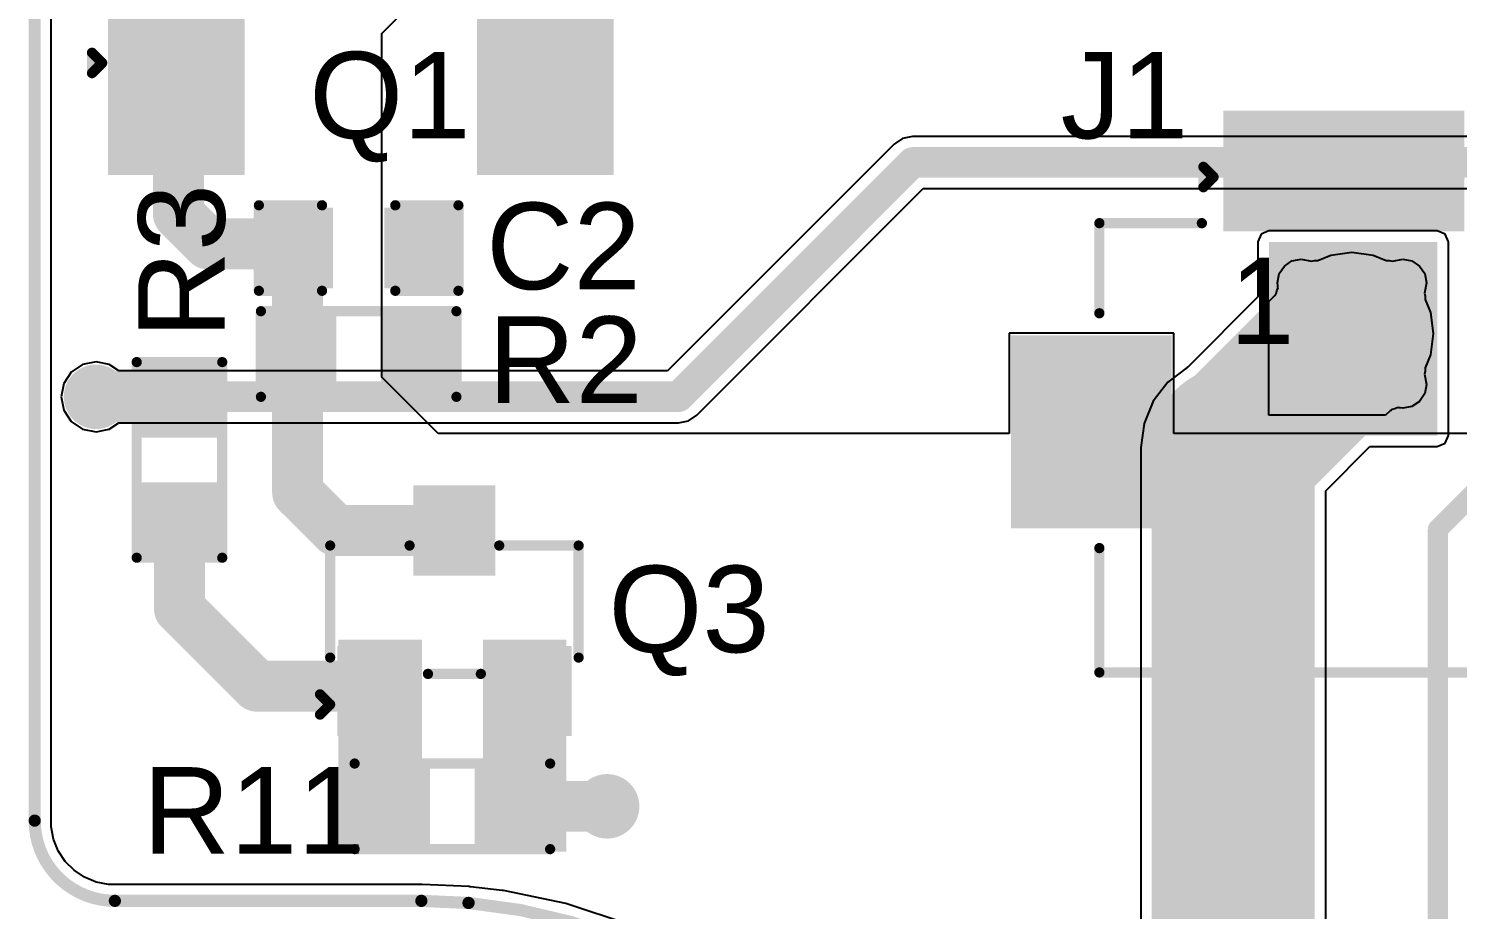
# Model space of a CAD drawing. Header units: millimetres. Extents: x -3 to 5381, y -54 to 5355.
# Drawn here: x -3.08 to 14.75, y -25.06 to -14.08 of the extents above; entities that cross this region are included whole.
import ezdxf

# ---------------------------------------------------------------- set-up
doc = ezdxf.new("R2010")
doc.units = ezdxf.units.MM
for name, color, linetype in [('BottomLayer', 5, 'Continuous'), ('BottomSolder', 6, 'Continuous'), ('Mechanical2', 216, 'Continuous'), ('TopLayer', 1, 'Continuous'), ('TopOverlay', 2, 'Continuous'), ('TopPaste', 8, 'Continuous'), ('TopSolder', 216, 'Continuous'), ('ViaHoleLayer', 16, 'Continuous')]:
    doc.layers.add(name, color=color, linetype=linetype)
doc.styles.add('Arial', font='arial.ttf', dxfattribs={"height": 0.2})

# ---------------------------------------------------------------- blocks, each defined once
blk = doc.blocks.new('R___0603_16')
at = {"layer": 'TopLayer'}
for points in [[(-0.381, 0.4445), (-0.381, -0.4445), (-1.143, -0.4445), (-1.143, 0.4445)], [(1.143, 0.4445), (1.143, -0.4445), (0.381, -0.4445), (0.381, 0.4445)]]:
    blk.add_hatch(color=1, dxfattribs=at).paths.add_polyline_path(points)
at = {"layer": 'TopPaste'}
for points in [[(-0.381, 0.4445), (-0.381, -0.4445), (-1.143, -0.4445), (-1.143, 0.4445)], [(1.143, 0.4445), (1.143, -0.4445), (0.381, -0.4445), (0.381, 0.4445)]]:
    blk.add_hatch(color=8, dxfattribs=at).paths.add_polyline_path(points)
at = {"layer": 'TopSolder'}
for points in [[(-0.2794, 0.5461), (-0.2794, -0.5461), (-1.2446, -0.5461), (-1.2446, 0.5461)], [(1.2446, 0.5461), (1.2446, -0.5461), (0.2794, -0.5461), (0.2794, 0.5461)]]:
    blk.add_hatch(color=216, dxfattribs=at).paths.add_polyline_path(points)
at = {"layer": 'TopOverlay', "const_width": 0.127}
for points in [[(-1.2192, -0.5334), (-1.2192, 0.5334)], [(-1.2192, 0.5334), (1.2192, 0.5334)], [(1.2192, -0.5334), (1.2192, 0.5334)], [(-1.2192, -0.5334), (1.2192, -0.5334)]]:
    blk.add_lwpolyline(points, dxfattribs=at)
at = {"layer": 'TopOverlay', "const_width": 0.0635}
for points in [[(-1.25095, 0.5334, 1), (-1.18745, 0.5334, 1)], [(-1.25095, 0.5334, 1), (-1.18745, 0.5334, 1)], [(1.18745, 0.5334, 1), (1.25095, 0.5334, 1)], [(1.18745, 0.5334, 1), (1.25095, 0.5334, 1)], [(-1.25095, -0.5334, 1), (-1.18745, -0.5334, 1)], [(-1.25095, -0.5334, 1), (-1.18745, -0.5334, 1)], [(1.18745, -0.5334, 1), (1.25095, -0.5334, 1)], [(1.18745, -0.5334, 1), (1.25095, -0.5334, 1)]]:
    blk.add_lwpolyline(points, format="xyb", close=True, dxfattribs=at)
blk = doc.blocks.new('R___0603_24')
at = {"layer": 'TopLayer'}
for points in [[(-0.381, 0.4445), (-0.381, -0.4445), (-1.143, -0.4445), (-1.143, 0.4445)], [(1.143, 0.4445), (1.143, -0.4445), (0.381, -0.4445), (0.381, 0.4445)]]:
    blk.add_hatch(color=1, dxfattribs=at).paths.add_polyline_path(points)
at = {"layer": 'TopPaste'}
for points in [[(-0.381, 0.4445), (-0.381, -0.4445), (-1.143, -0.4445), (-1.143, 0.4445)], [(1.143, 0.4445), (1.143, -0.4445), (0.381, -0.4445), (0.381, 0.4445)]]:
    blk.add_hatch(color=8, dxfattribs=at).paths.add_polyline_path(points)
at = {"layer": 'TopSolder'}
for points in [[(-0.2794, 0.5461), (-0.2794, -0.5461), (-1.2446, -0.5461), (-1.2446, 0.5461)], [(1.2446, 0.5461), (1.2446, -0.5461), (0.2794, -0.5461), (0.2794, 0.5461)]]:
    blk.add_hatch(color=216, dxfattribs=at).paths.add_polyline_path(points)
at = {"layer": 'TopOverlay', "const_width": 0.127}
for points in [[(-1.2192, -0.5334), (-1.2192, 0.5334)], [(1.2192, 0.5334), (-1.2192, 0.5334)], [(1.2192, -0.5334), (1.2192, 0.5334)], [(1.2192, -0.5334), (-1.2192, -0.5334)]]:
    blk.add_lwpolyline(points, dxfattribs=at)
at = {"layer": 'TopOverlay', "const_width": 0.0635}
for points in [[(-1.25095, 0.5334, 1), (-1.18745, 0.5334, 1)], [(-1.25095, 0.5334, 1), (-1.18745, 0.5334, 1)], [(1.18745, 0.5334, 1), (1.25095, 0.5334, 1)], [(1.18745, 0.5334, 1), (1.25095, 0.5334, 1)], [(-1.25095, -0.5334, 1), (-1.18745, -0.5334, 1)], [(-1.25095, -0.5334, 1), (-1.18745, -0.5334, 1)], [(1.18745, -0.5334, 1), (1.25095, -0.5334, 1)], [(1.18745, -0.5334, 1), (1.25095, -0.5334, 1)]]:
    blk.add_lwpolyline(points, format="xyb", close=True, dxfattribs=at)
blk = doc.blocks.new('R___0603_25')
at = {"layer": 'TopLayer'}
for points in [[(-0.381, 0.4445), (-0.381, -0.4445), (-1.143, -0.4445), (-1.143, 0.4445)], [(1.143, 0.4445), (1.143, -0.4445), (0.381, -0.4445), (0.381, 0.4445)]]:
    blk.add_hatch(color=1, dxfattribs=at).paths.add_polyline_path(points)
at = {"layer": 'TopPaste'}
for points in [[(-0.381, 0.4445), (-0.381, -0.4445), (-1.143, -0.4445), (-1.143, 0.4445)], [(1.143, 0.4445), (1.143, -0.4445), (0.381, -0.4445), (0.381, 0.4445)]]:
    blk.add_hatch(color=8, dxfattribs=at).paths.add_polyline_path(points)
at = {"layer": 'TopSolder'}
for points in [[(-0.2794, 0.5461), (-0.2794, -0.5461), (-1.2446, -0.5461), (-1.2446, 0.5461)], [(1.2446, 0.5461), (1.2446, -0.5461), (0.2794, -0.5461), (0.2794, 0.5461)]]:
    blk.add_hatch(color=216, dxfattribs=at).paths.add_polyline_path(points)
at = {"layer": 'TopOverlay', "const_width": 0.127}
for points in [[(-1.2192, -0.5334), (-1.2192, 0.5334)], [(-1.2192, 0.5334), (1.2192, 0.5334)], [(1.2192, -0.5334), (1.2192, 0.5334)], [(-1.2192, -0.5334), (1.2192, -0.5334)]]:
    blk.add_lwpolyline(points, dxfattribs=at)
at = {"layer": 'TopOverlay', "const_width": 0.0635}
for points in [[(-1.25095, 0.5334, 1), (-1.18745, 0.5334, 1)], [(-1.25095, 0.5334, 1), (-1.18745, 0.5334, 1)], [(1.18745, 0.5334, 1), (1.25095, 0.5334, 1)], [(1.18745, 0.5334, 1), (1.25095, 0.5334, 1)], [(-1.25095, -0.5334, 1), (-1.18745, -0.5334, 1)], [(-1.25095, -0.5334, 1), (-1.18745, -0.5334, 1)], [(1.18745, -0.5334, 1), (1.25095, -0.5334, 1)], [(1.18745, -0.5334, 1), (1.25095, -0.5334, 1)]]:
    blk.add_lwpolyline(points, format="xyb", close=True, dxfattribs=at)
blk = doc.blocks.new('SOT_23_27')
at = {"layer": 'TopLayer'}
for points in [[(-0.41, 1.46), (0.41, 1.46), (0.41, 0.54), (-0.41, 0.54)], [(-1.36, -0.54), (-0.54, -0.54), (-0.54, -1.46), (-1.36, -1.46)], [(0.54, -0.54), (1.36, -0.54), (1.36, -1.46), (0.54, -1.46)]]:
    blk.add_hatch(color=1, dxfattribs=at).paths.add_polyline_path(points)
at = {"layer": 'TopPaste'}
for points in [[(-0.41, 1.46), (0.41, 1.46), (0.41, 0.54), (-0.41, 0.54)], [(-1.36, -0.54), (-0.54, -0.54), (-0.54, -1.46), (-1.36, -1.46)], [(0.54, -0.54), (1.36, -0.54), (1.36, -1.46), (0.54, -1.46)]]:
    blk.add_hatch(color=8, dxfattribs=at).paths.add_polyline_path(points)
at = {"layer": 'TopSolder'}
for points in [[(-0.512, 1.562), (0.512, 1.562), (0.512, 0.438), (-0.512, 0.438)], [(-1.462, -0.438), (-0.438, -0.438), (-0.438, -1.562), (-1.462, -1.562)], [(0.438, -0.438), (1.462, -0.438), (1.462, -1.562), (0.438, -1.562)]]:
    blk.add_hatch(color=216, dxfattribs=at).paths.add_polyline_path(points)
at = {"layer": 'TopOverlay', "const_width": 0.127}
for points in [[(-1.549, -0.584), (-1.549, 0.813)], [(-1.549, 0.813), (-0.559, 0.813)], [(0.559, 0.813), (1.549, 0.813)], [(1.549, -0.584), (1.549, 0.813)], [(-0.33, -0.787), (0.33, -0.787)], [(-1.676, -1.041), (-1.549, -1.168)], [(-1.676, -1.295), (-1.676, -1.041)], [(-1.676, -1.295), (-1.549, -1.168)]]:
    blk.add_lwpolyline(points, dxfattribs=at)
at = {"layer": 'TopOverlay', "const_width": 0.0635}
for points in [[(-1.581, 0.813, 1), (-1.518, 0.813, 1)], [(-1.581, 0.813, 1), (-1.518, 0.813, 1)], [(-0.591, 0.813, 1), (-0.527, 0.813, 1)], [(0.527, 0.813, 1), (0.591, 0.813, 1)], [(1.518, 0.813, 1), (1.581, 0.813, 1)], [(1.518, 0.813, 1), (1.581, 0.813, 1)], [(-1.581, -0.584, 1), (-1.518, -0.584, 1)], [(1.518, -0.584, 1), (1.581, -0.584, 1)], [(-0.362, -0.787, 1), (-0.298, -0.787, 1)], [(0.298, -0.787, 1), (0.362, -0.787, 1)], [(-1.708, -1.041, 1), (-1.645, -1.041, 1)], [(-1.708, -1.041, 1), (-1.645, -1.041, 1)], [(-1.708, -1.295, 1), (-1.645, -1.295, 1)], [(-1.708, -1.295, 1), (-1.645, -1.295, 1)], [(-1.581, -1.168, 1), (-1.518, -1.168, 1)], [(-1.581, -1.168, 1), (-1.518, -1.168, 1)]]:
    blk.add_lwpolyline(points, format="xyb", close=True, dxfattribs=at)
blk = doc.blocks.new('TO_252_2L_29')
at = {"layer": 'TopLayer'}
for points in [[(-3.5, 6.95), (3.5, 6.95), (3.5, -0.05), (-3.5, -0.05)], [(-3.05, -2.2), (-1.55, -2.2), (-1.55, -4.7), (-3.05, -4.7)], [(1.55, -2.2), (3.05, -2.2), (3.05, -4.7), (1.55, -4.7)]]:
    blk.add_hatch(color=1, dxfattribs=at).paths.add_polyline_path(points)
at = {"layer": 'TopPaste'}
for points in [[(-3.5, 6.95), (3.5, 6.95), (3.5, -0.05), (-3.5, -0.05)], [(-3.05, -2.2), (-1.55, -2.2), (-1.55, -4.7), (-3.05, -4.7)], [(1.55, -2.2), (3.05, -2.2), (3.05, -4.7), (1.55, -4.7)]]:
    blk.add_hatch(color=8, dxfattribs=at).paths.add_polyline_path(points)
at = {"layer": 'TopSolder'}
for points in [[(-3.602, 7.052), (3.602, 7.052), (3.602, -0.152), (-3.602, -0.152)], [(-3.152, -2.098), (-1.448, -2.098), (-1.448, -4.802), (-3.152, -4.802)], [(1.448, -2.098), (3.152, -2.098), (3.152, -4.802), (1.448, -4.802)]]:
    blk.add_hatch(color=216, dxfattribs=at).paths.add_polyline_path(points)
at = {"layer": 'TopOverlay', "const_width": 0.127}
for points in [[(-3.308, -1.457), (-3.308, -0.203)], [(3.329, -1.563), (3.329, -0.227)], [(-3.308, -1.457), (-2.794, -1.457)], [(-1.422, -1.626), (1.346, -1.626)], [(2.794, -1.563), (3.329, -1.563)], [(-3.353, -3.277), (-3.226, -3.404)], [(-3.353, -3.531), (-3.353, -3.277)], [(-3.353, -3.531), (-3.226, -3.404)]]:
    blk.add_lwpolyline(points, dxfattribs=at)
at = {"layer": 'TopOverlay', "const_width": 0.0635}
for points in [[(-3.339, -0.203, 1), (-3.276, -0.203, 1)], [(3.297, -0.227, 1), (3.36, -0.227, 1)], [(-3.339, -1.457, 1), (-3.276, -1.457, 1)], [(-3.339, -1.457, 1), (-3.276, -1.457, 1)], [(-2.826, -1.457, 1), (-2.762, -1.457, 1)], [(-1.454, -1.626, 1), (-1.391, -1.626, 1)], [(1.314, -1.626, 1), (1.378, -1.626, 1)], [(2.762, -1.563, 1), (2.826, -1.563, 1)], [(3.297, -1.563, 1), (3.36, -1.563, 1)], [(3.297, -1.563, 1), (3.36, -1.563, 1)], [(-3.385, -3.277, 1), (-3.321, -3.277, 1)], [(-3.385, -3.277, 1), (-3.321, -3.277, 1)], [(-3.258, -3.404, 1), (-3.194, -3.404, 1)], [(-3.258, -3.404, 1), (-3.194, -3.404, 1)], [(-3.385, -3.531, 1), (-3.321, -3.531, 1)], [(-3.385, -3.531, 1), (-3.321, -3.531, 1)]]:
    blk.add_lwpolyline(points, format="xyb", close=True, dxfattribs=at)
blk = doc.blocks.new('FH12_30S_0_5SH_55__49')
at = {"layer": 'TopLayer'}
for points in [[(-7.4, 0.975), (-7.4, 2.275), (-7.1, 2.275), (-7.1, 0.975)], [(-6.9, 0.975), (-6.9, 2.275), (-6.6, 2.275), (-6.6, 0.975)], [(-6.4, 0.975), (-6.4, 2.275), (-6.1, 2.275), (-6.1, 0.975)], [(-5.9, 0.975), (-5.9, 2.275), (-5.6, 2.275), (-5.6, 0.975)], [(-5.4, 0.975), (-5.4, 2.275), (-5.1, 2.275), (-5.1, 0.975)], [(-4.9, 0.975), (-4.9, 2.275), (-4.6, 2.275), (-4.6, 0.975)], [(-10.05, -0.525), (-8.25, -0.525), (-8.25, -2.725), (-10.05, -2.725)]]:
    blk.add_hatch(color=1, dxfattribs=at).paths.add_polyline_path(points)
at = {"layer": 'TopPaste'}
blk.add_hatch(color=8, dxfattribs=at).paths.add_polyline_path([(-10.05, -0.525), (-8.25, -0.525), (-8.25, -2.725), (-10.05, -2.725)])
at = {"layer": 'TopSolder'}
for points in [[(-7.502, 0.873), (-7.502, 2.377), (-6.998, 2.377), (-6.998, 0.873)], [(-7.002, 0.873), (-7.002, 2.377), (-6.498, 2.377), (-6.498, 0.873)], [(-6.502, 0.873), (-6.502, 2.377), (-5.998, 2.377), (-5.998, 0.873)], [(-6.002, 0.873), (-6.002, 2.377), (-5.498, 2.377), (-5.498, 0.873)], [(-5.502, 0.873), (-5.502, 2.377), (-4.998, 2.377), (-4.998, 0.873)], [(-5.002, 0.873), (-5.002, 2.377), (-4.498, 2.377), (-4.498, 0.873)], [(-10.152, -0.423), (-8.148, -0.423), (-8.148, -2.827), (-10.152, -2.827)]]:
    blk.add_hatch(color=216, dxfattribs=at).paths.add_polyline_path(points)
at = {"layer": 'TopOverlay', "const_width": 0.127}
for points in [[(-7.753, 1.423), (-7.753, 1.677)], [(-7.753, 1.677), (-7.626, 1.55)], [(-7.753, 1.423), (-7.626, 1.55)], [(-9.05, -0.148), (-9.05, 0.975)], [(-9.05, 0.975), (-7.772, 0.975)], [(-9.05, -4.625), (-9.05, -3.075)], [(-9.05, -4.625), (9.05, -4.625)]]:
    blk.add_lwpolyline(points, dxfattribs=at)
at = {"layer": 'TopOverlay', "const_width": 0.0635}
for points in [[(-7.785, 1.677, 1), (-7.721, 1.677, 1)], [(-7.785, 1.677, 1), (-7.721, 1.677, 1)], [(-7.658, 1.55, 1), (-7.594, 1.55, 1)], [(-7.658, 1.55, 1), (-7.594, 1.55, 1)], [(-7.785, 1.423, 1), (-7.721, 1.423, 1)], [(-7.785, 1.423, 1), (-7.721, 1.423, 1)], [(-9.082, 0.975, 1), (-9.018, 0.975, 1)], [(-9.082, 0.975, 1), (-9.018, 0.975, 1)], [(-7.804, 0.975, 1), (-7.74, 0.975, 1)], [(-9.082, -0.148, 1), (-9.018, -0.148, 1)], [(-9.082, -3.075, 1), (-9.018, -3.075, 1)], [(-9.082, -4.625, 1), (-9.018, -4.625, 1)], [(-9.082, -4.625, 1), (-9.018, -4.625, 1)]]:
    blk.add_lwpolyline(points, format="xyb", close=True, dxfattribs=at)
at = {"layer": 'TopOverlay'}
blk.add_text('1', height=1.079, rotation=360, dxfattribs=at).set_placement((-7.423, -0.533))
blk = doc.blocks.new('C___0603_50')
at = {"layer": 'TopLayer'}
for points in [[(-0.381, 0.445), (-0.381, -0.445), (-1.143, -0.445), (-1.143, 0.445)], [(1.143, 0.445), (1.143, -0.445), (0.381, -0.445), (0.381, 0.445)]]:
    blk.add_hatch(color=1, dxfattribs=at).paths.add_polyline_path(points)
at = {"layer": 'TopPaste'}
for points in [[(-0.381, 0.445), (-0.381, -0.445), (-1.143, -0.445), (-1.143, 0.445)], [(1.143, 0.445), (1.143, -0.445), (0.381, -0.445), (0.381, 0.445)]]:
    blk.add_hatch(color=8, dxfattribs=at).paths.add_polyline_path(points)
at = {"layer": 'TopSolder'}
for points in [[(-0.321, 0.504), (-0.321, -0.504), (-1.203, -0.504), (-1.203, 0.504)], [(1.203, 0.504), (1.203, -0.504), (0.321, -0.504), (0.321, 0.504)]]:
    blk.add_hatch(color=216, dxfattribs=at).paths.add_polyline_path(points)
at = {"layer": 'TopOverlay', "const_width": 0.127}
for points in [[(-1.245, -0.533), (-1.245, 0.533)], [(-1.245, 0.533), (-0.457, 0.533)], [(0.457, 0.533), (1.245, 0.533)], [(1.245, -0.533), (1.245, 0.533)], [(-1.245, -0.533), (-0.457, -0.533)], [(0.457, -0.533), (1.245, -0.533)]]:
    blk.add_lwpolyline(points, dxfattribs=at)
at = {"layer": 'TopOverlay', "const_width": 0.0635}
for points in [[(-1.276, 0.533, 1), (-1.213, 0.533, 1)], [(-1.276, 0.533, 1), (-1.213, 0.533, 1)], [(-0.489, 0.533, 1), (-0.425, 0.533, 1)], [(0.425, 0.533, 1), (0.489, 0.533, 1)], [(1.213, 0.533, 1), (1.276, 0.533, 1)], [(1.213, 0.533, 1), (1.276, 0.533, 1)], [(-1.276, -0.533, 1), (-1.213, -0.533, 1)], [(-1.276, -0.533, 1), (-1.213, -0.533, 1)], [(-0.489, -0.533, 1), (-0.425, -0.533, 1)], [(0.425, -0.533, 1), (0.489, -0.533, 1)], [(1.213, -0.533, 1), (1.276, -0.533, 1)], [(1.213, -0.533, 1), (1.276, -0.533, 1)]]:
    blk.add_lwpolyline(points, format="xyb", close=True, dxfattribs=at)

msp = doc.modelspace()

# ---------------------------------------------------------------- hatches: boundary and pattern name
at = {"layer": 'BottomLayer'}
msp.add_hatch(color=5, dxfattribs=at).paths.add_polyline_path([(12.395, -19.152), (14.495, -19.152), (14.495, -16.739), (12.395, -16.739)])
h = msp.add_hatch(color=5, dxfattribs=at)
edge = h.paths.add_edge_path()
edge.add_arc((12.795, -17.247), 0.3, 0, 360)
h = msp.add_hatch(color=5, dxfattribs=at)
edge = h.paths.add_edge_path()
edge.add_arc((13.43, -17.247), 0.3, 0, 360)
h = msp.add_hatch(color=5, dxfattribs=at)
edge = h.paths.add_edge_path()
edge.add_arc((14.065, -17.247), 0.3, 0, 360)
h = msp.add_hatch(color=5, dxfattribs=at)
edge = h.paths.add_edge_path()
edge.add_arc((12.795, -17.882), 0.3, 0, 360)
h = msp.add_hatch(color=5, dxfattribs=at)
edge = h.paths.add_edge_path()
edge.add_arc((13.43, -17.882), 0.3, 0, 360)
h = msp.add_hatch(color=5, dxfattribs=at)
edge = h.paths.add_edge_path()
edge.add_arc((14.065, -17.882), 0.3, 0, 360)
h = msp.add_hatch(color=5, dxfattribs=at)
edge = h.paths.add_edge_path()
edge.add_arc((12.795, -18.517), 0.3, 0, 360)
h = msp.add_hatch(color=5, dxfattribs=at)
edge = h.paths.add_edge_path()
edge.add_arc((13.43, -18.517), 0.3, 0, 360)
h = msp.add_hatch(color=5, dxfattribs=at)
edge = h.paths.add_edge_path()
edge.add_arc((14.065, -18.517), 0.3, 0, 360)
h = msp.add_hatch(color=5, dxfattribs=at)
edge = h.paths.add_edge_path()
edge.add_arc((-2.235, -18.669), 0.3, 0, 360)
h = msp.add_hatch(color=5, dxfattribs=at)
edge = h.paths.add_edge_path()
edge.add_arc((4.14, -23.774), 0.3, 0, 360)
at = {"layer": 'BottomSolder'}
h = msp.add_hatch(color=6, dxfattribs=at)
edge = h.paths.add_edge_path()
edge.add_arc((12.795, -17.247), 0.402, 0, 360)
h = msp.add_hatch(color=6, dxfattribs=at)
edge = h.paths.add_edge_path()
edge.add_arc((13.43, -17.247), 0.402, 0, 360)
h = msp.add_hatch(color=6, dxfattribs=at)
edge = h.paths.add_edge_path()
edge.add_arc((14.065, -17.247), 0.402, 0, 360)
h = msp.add_hatch(color=6, dxfattribs=at)
edge = h.paths.add_edge_path()
edge.add_arc((12.795, -17.882), 0.402, 0, 360)
h = msp.add_hatch(color=6, dxfattribs=at)
edge = h.paths.add_edge_path()
edge.add_arc((13.43, -17.882), 0.402, 0, 360)
h = msp.add_hatch(color=6, dxfattribs=at)
edge = h.paths.add_edge_path()
edge.add_arc((14.065, -17.882), 0.402, 0, 360)
h = msp.add_hatch(color=6, dxfattribs=at)
edge = h.paths.add_edge_path()
edge.add_arc((12.795, -18.517), 0.402, 0, 360)
h = msp.add_hatch(color=6, dxfattribs=at)
edge = h.paths.add_edge_path()
edge.add_arc((13.43, -18.517), 0.402, 0, 360)
h = msp.add_hatch(color=6, dxfattribs=at)
edge = h.paths.add_edge_path()
edge.add_arc((14.065, -18.517), 0.402, 0, 360)
h = msp.add_hatch(color=6, dxfattribs=at)
edge = h.paths.add_edge_path()
edge.add_arc((-2.235, -18.669), 0.402, 0, 360)
h = msp.add_hatch(color=6, dxfattribs=at)
edge = h.paths.add_edge_path()
edge.add_arc((4.14, -23.774), 0.402, 0, 360)
at = {"layer": 'TopLayer'}
h = msp.add_hatch(color=1, dxfattribs=at)
edge = h.paths.add_edge_path()
edge.add_arc((12.795, -17.247), 0.3, 0, 360)
h = msp.add_hatch(color=1, dxfattribs=at)
edge = h.paths.add_edge_path()
edge.add_arc((13.43, -17.247), 0.3, 0, 360)
h = msp.add_hatch(color=1, dxfattribs=at)
edge = h.paths.add_edge_path()
edge.add_arc((14.065, -17.247), 0.3, 0, 360)
h = msp.add_hatch(color=1, dxfattribs=at)
edge = h.paths.add_edge_path()
edge.add_arc((12.795, -17.882), 0.3, 0, 360)
h = msp.add_hatch(color=1, dxfattribs=at)
edge = h.paths.add_edge_path()
edge.add_arc((13.43, -17.882), 0.3, 0, 360)
h = msp.add_hatch(color=1, dxfattribs=at)
edge = h.paths.add_edge_path()
edge.add_arc((14.065, -17.882), 0.3, 0, 360)
h = msp.add_hatch(color=1, dxfattribs=at)
edge = h.paths.add_edge_path()
edge.add_arc((12.795, -18.517), 0.3, 0, 360)
h = msp.add_hatch(color=1, dxfattribs=at)
edge = h.paths.add_edge_path()
edge.add_arc((13.43, -18.517), 0.3, 0, 360)
h = msp.add_hatch(color=1, dxfattribs=at)
edge = h.paths.add_edge_path()
edge.add_arc((14.065, -18.517), 0.3, 0, 360)
h = msp.add_hatch(color=1, dxfattribs=at)
edge = h.paths.add_edge_path()
edge.add_arc((-2.235, -18.669), 0.3, 0, 360)
for points in [[(1.829, -21.698), (0.787, -21.698), (0.787, -24.34), (1.829, -24.34)], [(2.591, -24.34), (3.632, -24.34), (3.632, -21.698), (2.591, -21.698)]]:
    msp.add_hatch(color=1, dxfattribs=at).paths.add_polyline_path(points)
h = msp.add_hatch(color=1, dxfattribs=at)
edge = h.paths.add_edge_path()
edge.add_arc((4.14, -23.774), 0.3, 0, 360)
at = {"layer": 'TopSolder'}
h = msp.add_hatch(color=216, dxfattribs=at)
edge = h.paths.add_edge_path()
edge.add_arc((12.795, -17.247), 0.402, 0, 360)
h = msp.add_hatch(color=216, dxfattribs=at)
edge = h.paths.add_edge_path()
edge.add_arc((13.43, -17.247), 0.402, 0, 360)
h = msp.add_hatch(color=216, dxfattribs=at)
edge = h.paths.add_edge_path()
edge.add_arc((14.065, -17.247), 0.402, 0, 360)
h = msp.add_hatch(color=216, dxfattribs=at)
edge = h.paths.add_edge_path()
edge.add_arc((12.795, -17.882), 0.402, 0, 360)
h = msp.add_hatch(color=216, dxfattribs=at)
edge = h.paths.add_edge_path()
edge.add_arc((13.43, -17.882), 0.402, 0, 360)
h = msp.add_hatch(color=216, dxfattribs=at)
edge = h.paths.add_edge_path()
edge.add_arc((14.065, -17.882), 0.402, 0, 360)
h = msp.add_hatch(color=216, dxfattribs=at)
edge = h.paths.add_edge_path()
edge.add_arc((12.795, -18.517), 0.402, 0, 360)
h = msp.add_hatch(color=216, dxfattribs=at)
edge = h.paths.add_edge_path()
edge.add_arc((13.43, -18.517), 0.402, 0, 360)
h = msp.add_hatch(color=216, dxfattribs=at)
edge = h.paths.add_edge_path()
edge.add_arc((14.065, -18.517), 0.402, 0, 360)
h = msp.add_hatch(color=216, dxfattribs=at)
edge = h.paths.add_edge_path()
edge.add_arc((-2.235, -18.669), 0.402, 0, 360)
h = msp.add_hatch(color=216, dxfattribs=at)
edge = h.paths.add_edge_path()
edge.add_arc((4.14, -23.774), 0.402, 0, 360)
at = {"layer": 'ViaHoleLayer'}
h = msp.add_hatch(color=16, dxfattribs=at)
edge = h.paths.add_edge_path()
edge.add_arc((12.795, -17.247), 0.15, 0, 360)
h = msp.add_hatch(color=16, dxfattribs=at)
edge = h.paths.add_edge_path()
edge.add_arc((13.43, -17.247), 0.15, 0, 360)
h = msp.add_hatch(color=16, dxfattribs=at)
edge = h.paths.add_edge_path()
edge.add_arc((14.065, -17.247), 0.15, 0, 360)
h = msp.add_hatch(color=16, dxfattribs=at)
edge = h.paths.add_edge_path()
edge.add_arc((12.795, -17.882), 0.15, 0, 360)
h = msp.add_hatch(color=16, dxfattribs=at)
edge = h.paths.add_edge_path()
edge.add_arc((13.43, -17.882), 0.15, 0, 360)
h = msp.add_hatch(color=16, dxfattribs=at)
edge = h.paths.add_edge_path()
edge.add_arc((14.065, -17.882), 0.15, 0, 360)
h = msp.add_hatch(color=16, dxfattribs=at)
edge = h.paths.add_edge_path()
edge.add_arc((-2.235, -18.669), 0.15, 0, 360)
h = msp.add_hatch(color=16, dxfattribs=at)
edge = h.paths.add_edge_path()
edge.add_arc((12.795, -18.517), 0.15, 0, 360)
h = msp.add_hatch(color=16, dxfattribs=at)
edge = h.paths.add_edge_path()
edge.add_arc((13.43, -18.517), 0.15, 0, 360)
h = msp.add_hatch(color=16, dxfattribs=at)
edge = h.paths.add_edge_path()
edge.add_arc((14.065, -18.517), 0.15, 0, 360)
h = msp.add_hatch(color=16, dxfattribs=at)
edge = h.paths.add_edge_path()
edge.add_arc((4.14, -23.774), 0.15, 0, 360)

# ---------------------------------------------------------------- linework, layer by layer
at = {"layer": 'BottomLayer'}
for p, q in [((-2.796, -23.952), (-2.796, -13.006)), ((7.826, -15.449), (7.721, -15.519)), ((7.95, -15.424), (7.826, -15.449)), ((23.47, -15.424), (7.95, -15.424)), ((7.721, -15.519), (4.895, -18.345)), ((5.258, -18.898), (8.084, -16.072)), ((8.084, -16.072), (23.336, -16.072)), ((12.298, -16.642), (12.258, -16.739)), ((12.258, -16.739), (12.258, -17.425)), ((12.395, -16.602), (12.298, -16.642)), ((14.495, -16.602), (12.395, -16.602)), ((14.593, -16.642), (14.495, -16.602)), ((14.633, -16.739), (14.593, -16.642)), ((14.633, -19.152), (14.633, -16.739)), ((13.005, -16.97), (13.168, -16.903)), ((13.168, -16.903), (13.43, -16.868)), ((13.43, -16.868), (13.693, -16.903)), ((13.693, -16.903), (13.856, -16.97)), ((12.523, -17.134), (12.587, -17.039)), ((12.587, -17.039), (12.682, -16.975)), ((12.682, -16.975), (12.795, -16.952)), ((12.795, -16.952), (12.926, -16.978)), ((12.926, -16.978), (12.965, -16.97)), ((12.965, -16.97), (13.005, -16.97)), ((13.856, -16.97), (13.896, -16.97)), ((13.896, -16.97), (13.935, -16.978)), ((13.935, -16.978), (14.065, -16.952)), ((14.065, -16.952), (14.178, -16.975)), ((14.178, -16.975), (14.274, -17.039)), ((14.274, -17.039), (14.338, -17.134)), ((12.5, -17.247), (12.523, -17.134)), ((12.507, -17.283), (12.5, -17.247)), ((12.505, -17.297), (12.507, -17.283)), ((14.361, -17.247), (14.335, -17.377)), ((14.338, -17.134), (14.361, -17.247)), ((12.258, -17.425), (11.384, -18.299)), ((12.395, -17.482), (12.47, -17.407)), ((12.47, -17.407), (12.475, -17.394)), ((12.475, -17.394), (12.487, -17.386)), ((12.487, -17.386), (12.495, -17.347)), ((12.495, -17.347), (12.51, -17.31)), ((12.51, -17.31), (12.505, -17.297)), ((14.335, -17.377), (14.343, -17.417)), ((14.343, -17.417), (14.343, -17.457)), ((14.343, -17.457), (14.41, -17.62)), ((12.395, -18.898), (12.395, -17.482)), ((14.41, -17.62), (14.445, -17.882)), ((14.445, -17.882), (14.41, -18.145)), ((14.41, -18.145), (14.343, -18.308)), ((-2.402, -18.267), (-2.543, -18.361)), ((-2.235, -18.234), (-2.402, -18.267)), ((-2.069, -18.267), (-2.235, -18.234)), ((-1.951, -18.345), (-2.069, -18.267)), ((4.895, -18.345), (-1.951, -18.345)), ((11.374, -18.303), (11.135, -18.486)), ((11.384, -18.299), (11.374, -18.303)), ((14.343, -18.348), (14.335, -18.387)), ((14.343, -18.308), (14.343, -18.348)), ((-2.637, -18.502), (-2.671, -18.669)), ((-2.543, -18.361), (-2.637, -18.502)), ((11.135, -18.486), (10.952, -18.725)), ((14.335, -18.387), (14.361, -18.517)), ((14.361, -18.517), (14.338, -18.63)), ((-2.671, -18.669), (-2.637, -18.836)), ((14.338, -18.63), (14.274, -18.726)), ((-2.637, -18.836), (-2.543, -18.977)), ((10.952, -18.725), (10.837, -19.003)), ((13.906, -18.843), (13.85, -18.898)), ((13.919, -18.838), (13.906, -18.843)), ((13.927, -18.826), (13.919, -18.838)), ((13.966, -18.818), (13.927, -18.826)), ((14.003, -18.803), (13.966, -18.818)), ((14.016, -18.808), (14.003, -18.803)), ((14.03, -18.805), (14.016, -18.808)), ((14.065, -18.813), (14.03, -18.805)), ((14.178, -18.79), (14.065, -18.813)), ((14.274, -18.726), (14.178, -18.79)), ((-2.543, -18.977), (-2.402, -19.071)), ((-2.069, -19.071), (-1.951, -18.993)), ((-1.951, -18.993), (5.029, -18.993)), ((5.029, -18.993), (5.153, -18.968)), ((5.153, -18.968), (5.258, -18.898)), ((10.837, -19.003), (10.797, -19.301)), ((13.85, -18.898), (12.395, -18.898)), ((-2.402, -19.071), (-2.235, -19.104)), ((-2.235, -19.104), (-2.069, -19.071)), ((14.593, -19.249), (14.633, -19.152)), ((10.797, -19.301), (10.797, -19.363)), ((10.797, -19.363), (10.797, -28.377)), ((13.103, -19.84), (13.654, -19.289)), ((13.654, -19.289), (14.495, -19.289)), ((14.495, -19.289), (14.593, -19.249)), ((13.103, -28.377), (13.103, -19.84)), ((-2.796, -24.031), (-2.796, -23.952)), ((-2.766, -24.185), (-2.796, -24.031)), ((-2.706, -24.329), (-2.766, -24.185)), ((-2.618, -24.46), (-2.706, -24.329)), ((-2.508, -24.571), (-2.618, -24.46)), ((-2.377, -24.658), (-2.508, -24.571)), ((-2.232, -24.718), (-2.377, -24.658)), ((-2.078, -24.748), (-2.232, -24.718)), ((1.823, -24.748), (-2.078, -24.748)), ((1.828, -24.749), (1.823, -24.748)), ((1.832, -24.749), (1.828, -24.749)), ((2.42, -24.775), (1.832, -24.749)), ((2.428, -24.776), (2.42, -24.775)), ((2.435, -24.776), (2.428, -24.776)), ((2.83, -24.822), (2.435, -24.776)), ((2.838, -24.825), (2.83, -24.822)), ((2.847, -24.825), (2.838, -24.825)), ((3.625, -24.987), (2.847, -24.825)), ((3.636, -24.991), (3.625, -24.987)), ((3.648, -24.993), (3.636, -24.991)), ((4.401, -25.244), (3.648, -24.993))]:
    msp.add_line(p, q, dxfattribs=at)
for points, const_width in [([(5.029, -18.669), (7.95, -15.748)], 0.381), ([(7.95, -15.748), (23.47, -15.748)], 0.381), ([(12.795, -18.517), (13.43, -17.882)], 2.032), ([(11.95, -19.363), (12.795, -18.517)], 2.032), ([(11.95, -19.363), (11.95, -19.301)], 2.032), ([(11.95, -31.5), (11.95, -19.363)], 2.032), ([(-2.235, -18.669), (5.029, -18.669)], 0.381)]:
    msp.add_lwpolyline(points, dxfattribs=dict(at, const_width=const_width))
for points, const_width in [([(7.855, -15.748, 1), (8.045, -15.748, 1)], 0.191), ([(7.855, -15.748, 1), (8.045, -15.748, 1)], 0.191), ([(12.922, -17.882, 1), (13.938, -17.882, 1)], 1.016), ([(12.287, -18.517, 1), (13.303, -18.517, 1)], 1.016), ([(12.287, -18.517, 1), (13.303, -18.517, 1)], 1.016), ([(11.442, -19.301, 1), (12.458, -19.301, 1)], 1.016), ([(11.442, -19.363, 1), (12.458, -19.363, 1)], 1.016), ([(11.442, -19.363, 1), (12.458, -19.363, 1)], 1.016), ([(11.442, -19.363, 1), (12.458, -19.363, 1)], 1.016), ([(-2.33, -18.669, 1), (-2.14, -18.669, 1)], 0.191), ([(4.934, -18.669, 1), (5.124, -18.669, 1)], 0.191), ([(4.934, -18.669, 1), (5.124, -18.669, 1)], 0.191)]:
    msp.add_lwpolyline(points, format="xyb", close=True, dxfattribs=dict(at, const_width=const_width))
at = {"layer": 'Mechanical2', "const_width": 0.152}
for points in [[(-3, -23.952), (-3, 0)], [(-2, -24.952), (1.823, -24.952)], [(1.823, -24.952), (2.411, -24.978)]]:
    msp.add_lwpolyline(points, dxfattribs=at)
at = {"layer": 'Mechanical2', "const_width": 0.0762}
for points in [[(-3.038, -23.952, 1), (-2.962, -23.952, 1)], [(-3.038, -23.952, 1), (-2.962, -23.952, 1)], [(-2.038, -24.952, 1), (-1.962, -24.952, 1)], [(-2.038, -24.952, 1), (-1.962, -24.952, 1)], [(1.785, -24.952, 1), (1.861, -24.952, 1)], [(1.785, -24.952, 1), (1.861, -24.952, 1)], [(2.373, -24.978, 1), (2.45, -24.978, 1)], [(2.373, -24.978, 1), (2.45, -24.978, 1)]]:
    msp.add_lwpolyline(points, format="xyb", close=True, dxfattribs=at)
at = {"layer": 'Mechanical2', "const_width": 0.152}
for points in [[(-2, -24.952, -0.414214), (-3, -23.952)], [(2.411, -24.978, -0.852847), (3.36, -38.275)]]:
    msp.add_lwpolyline(points, format="xyb", dxfattribs=at)
at = {"layer": 'TopLayer'}
for p, q in [((1.33, -14.139), (2.21, -13.259)), ((1.33, -18.424), (1.33, -14.139)), ((11.207, -17.878), (9.153, -17.878)), ((9.153, -17.878), (9.153, -19.126)), ((11.207, -19.126), (11.207, -17.878)), ((2.032, -19.126), (1.33, -18.424)), ((9.153, -19.126), (2.032, -19.126)), ((14.919, -19.126), (11.207, -19.126))]:
    msp.add_line(p, q, dxfattribs=at)
for points, const_width in [([(-1.207, -16.392), (-1.207, -13.691)], 0.635), ([(-1.207, -16.392), (-0.835, -16.764)], 0.635), ([(-0.835, -16.764), (0.33, -16.764)], 0.635), ([(0.279, -16.789), (0.279, -16.764)], 0.635), ([(0.279, -19.863), (0.279, -16.789)], 0.635), ([(14.503, -20.32), (17.08, -17.743)], 0.254), ([(-2.21, -18.669), (-1.208, -18.669)], 0.635), ([(0.279, -19.863), (0.753, -20.336)], 0.635), ([(-1.194, -21.311), (-1.194, -20.168)], 0.635), ([(0.753, -20.336), (2.235, -20.336)], 0.635), ([(14.503, -32.029), (14.503, -20.32)], 0.254), ([(-1.194, -21.311), (-0.229, -22.276)], 0.635), ([(-0.229, -22.276), (1.105, -22.276)], 0.635), ([(1.105, -22.276), (1.308, -22.479)], 0.635), ([(1.308, -23.019), (1.308, -22.479)], 0.635), ([(1.448, -23.47), (1.448, -23.406)], 0.508), ([(2.972, -23.774), (4.14, -23.774)], 0.635)]:
    msp.add_lwpolyline(points, dxfattribs=dict(at, const_width=const_width))
for points, const_width in [([(-1.366, -16.392, 1), (-1.048, -16.392, 1)], 0.318), ([(-1.366, -16.392, 1), (-1.048, -16.392, 1)], 0.318), ([(-0.994, -16.764, 1), (-0.676, -16.764, 1)], 0.318), ([(-0.994, -16.764, 1), (-0.676, -16.764, 1)], 0.318), ([(0.121, -16.764, 1), (0.438, -16.764, 1)], 0.318), ([(0.121, -16.789, 1), (0.438, -16.789, 1)], 0.318), ([(0.121, -16.789, 1), (0.438, -16.789, 1)], 0.318), ([(0.171, -16.764, 1), (0.489, -16.764, 1)], 0.318), ([(-2.369, -18.669, 1), (-2.052, -18.669, 1)], 0.318), ([(-1.367, -18.669, 1), (-1.049, -18.669, 1)], 0.318), ([(0.121, -19.863, 1), (0.438, -19.863, 1)], 0.318), ([(0.121, -19.863, 1), (0.438, -19.863, 1)], 0.318), ([(-1.353, -20.168, 1), (-1.035, -20.168, 1)], 0.318), ([(0.594, -20.336, 1), (0.911, -20.336, 1)], 0.318), ([(0.594, -20.336, 1), (0.911, -20.336, 1)], 0.318), ([(2.076, -20.336, 1), (2.394, -20.336, 1)], 0.318), ([(14.44, -20.32, 1), (14.567, -20.32, 1)], 0.127), ([(14.44, -20.32, 1), (14.567, -20.32, 1)], 0.127), ([(-1.353, -21.311, 1), (-1.035, -21.311, 1)], 0.318), ([(-1.353, -21.311, 1), (-1.035, -21.311, 1)], 0.318), ([(-0.387, -22.276, 1), (-0.07, -22.276, 1)], 0.318), ([(-0.387, -22.276, 1), (-0.07, -22.276, 1)], 0.318), ([(0.946, -22.276, 1), (1.264, -22.276, 1)], 0.318), ([(0.946, -22.276, 1), (1.264, -22.276, 1)], 0.318), ([(1.149, -22.479, 1), (1.467, -22.479, 1)], 0.318), ([(1.149, -22.479, 1), (1.467, -22.479, 1)], 0.318), ([(1.149, -23.019, 1), (1.467, -23.019, 1)], 0.318), ([(1.321, -23.406, 1), (1.575, -23.406, 1)], 0.254), ([(1.321, -23.47, 1), (1.575, -23.47, 1)], 0.254), ([(2.813, -23.774, 1), (3.131, -23.774, 1)], 0.318), ([(3.981, -23.774, 1), (4.299, -23.774, 1)], 0.318)]:
    msp.add_lwpolyline(points, format="xyb", close=True, dxfattribs=dict(at, const_width=const_width))

# ---------------------------------------------------------------- block references
for name, p in [('TO_252_2L_29', (1.068, -11.104)), ('FH12_30S_0_5SH_55__49', (19.33, -17.48)), ('C___0603_50', (1.041, -16.815)), ('R___0603_25', (1.041, -18.136)), ('SOT_23_27', (2.235, -21.336)), ('R___0603_16', (2.21, -23.774))]:
    msp.add_blockref(name, p)
at = {"rotation": 270}
msp.add_blockref('R___0603_24', (-1.194, -19.456), dxfattribs=at)

# ---------------------------------------------------------------- texts
at = {"layer": 'TopOverlay', "style": 'Arial'}
for s, p in [('Q1', (0.424, -15.449)), ('J1', (9.796, -15.449)), ('C2', (2.631, -17.329)), ('R2', (2.656, -18.747)), ('Q3', (4.156, -21.854)), ('R11', (-1.652, -24.365))]:
    msp.add_text(s, height=1.0795, dxfattribs=at).set_placement(p)
msp.add_text('R3', height=1.0795, rotation=90, dxfattribs=at).set_placement((-0.629, -17.943))

doc.saveas('drawing.dxf')
